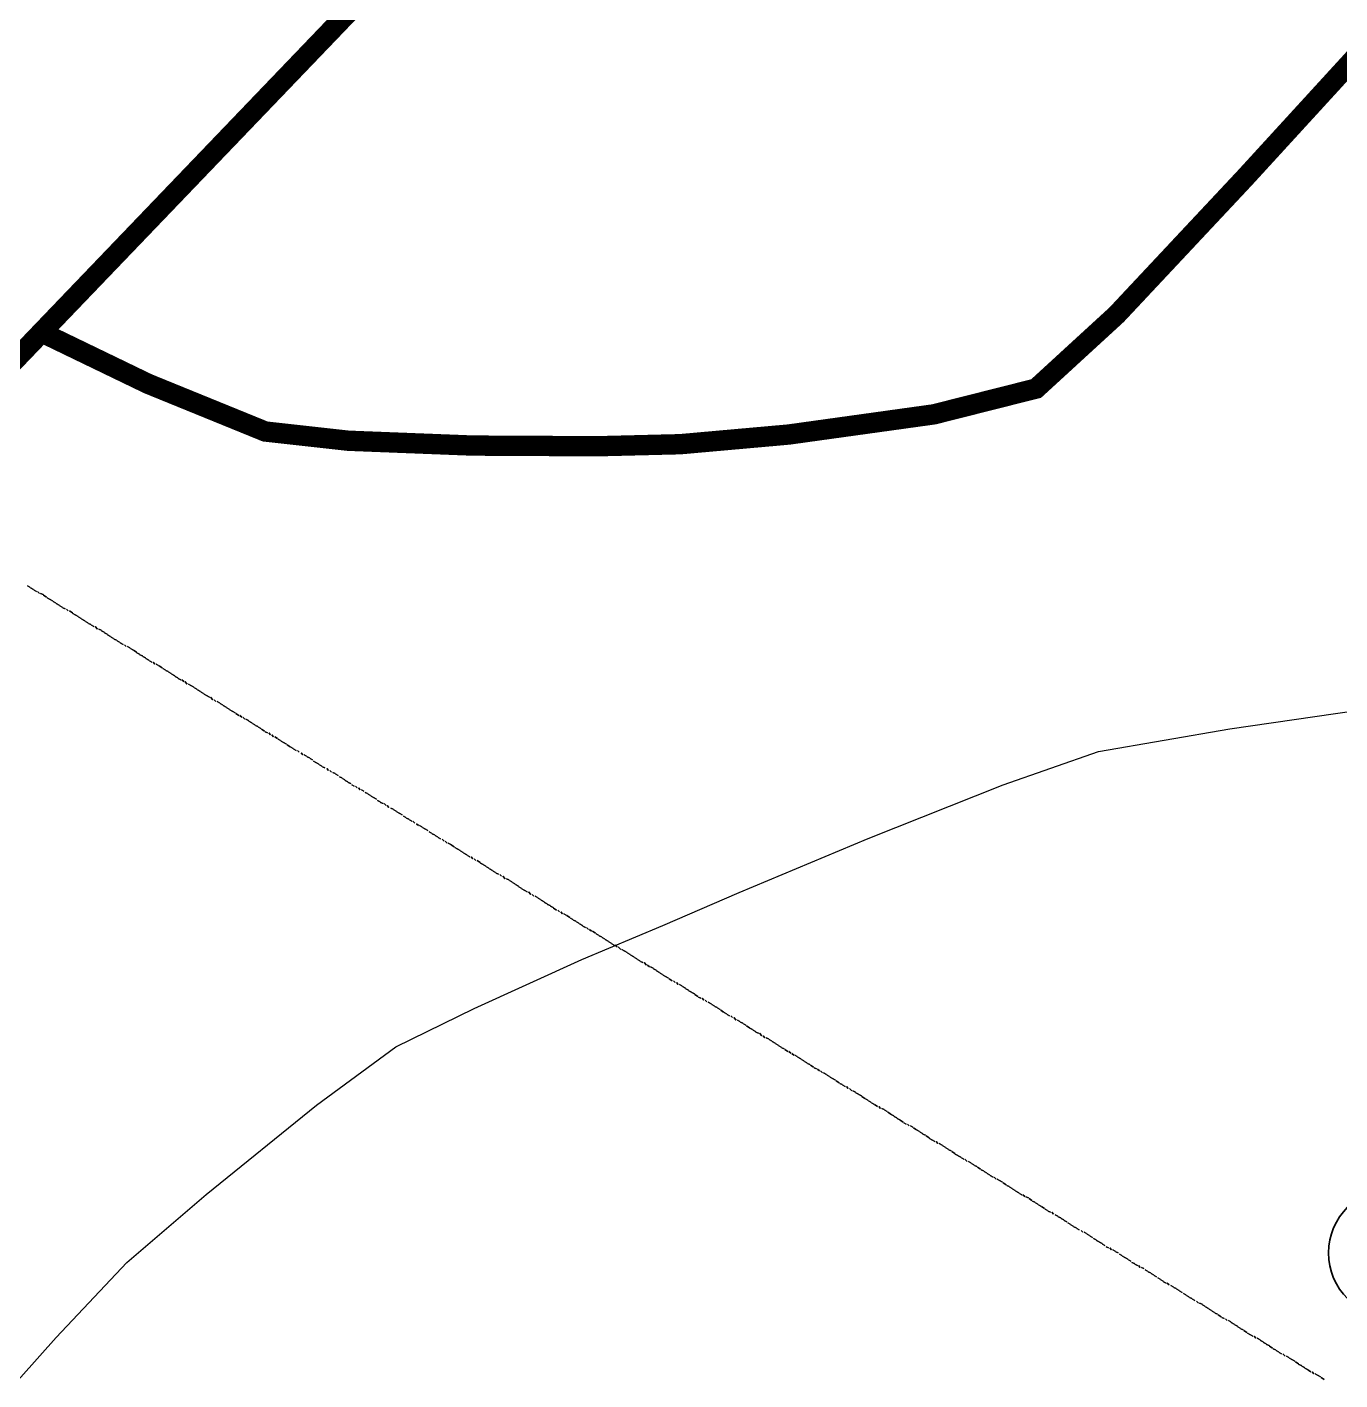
# Model space of a CAD drawing. Header units: metres. Extents: x 2687650.8 to 2687727.1, y 1234407.3 to 1234484.3.
# Drawn here: x 2687677.942 to 2687681.186, y 1234440.311 to 1234443.655 of the extents above; entities that cross this region are included whole.
import ezdxf

# ---------------------------------------------------------------- set-up
doc = ezdxf.new("R2010")
doc.units = ezdxf.units.M
for name, color, linetype, true_color in [('PDF_3D_Kurven', 7, 'Continuous', 0xdda500), ('PDF_3D_Kurven-Nebenhoehen', 7, 'Continuous', 0xdda500), ('PDF_AV_01225-Bobe-ueb-befestigte', 7, 'Continuous', 0xfdfdfd), ('PDF_AV_01234-Bobe-Gartenanlage', 7, 'Continuous', 0xfdfdfd)]:
    doc.layers.add(name, color=color, linetype=linetype, true_color=true_color)
doc.layers.add('PDF_AV_01211-Bobe-Gebaeude', color=7, linetype='Continuous')
doc.layers.add('PDF_E_Text', color=7, linetype='Continuous')

# ---------------------------------------------------------------- blocks, each defined once
blk = doc.blocks.new('A$C1c84ec86')
at = {"layer": 'PDF_3D_Kurven', "lineweight": 0, "const_width": 5.03}
blk.add_lwpolyline([(2641.22, 1235.31), (2668.63, 1245.47), (2697.21, 1258.17), (2713.09, 1271.4), (2735.31, 1292.78), (2756.8, 1314.9), (2770.55, 1329.93), (2787.38, 1350.88), (2808.65, 1380.2), (2821.57, 1402.85), (2822.2, 1429.83), (2819.77, 1476.3), (2816.8, 1522.65)], dxfattribs=at)
at = {"layer": 'PDF_3D_Kurven-Nebenhoehen', "lineweight": 25}
blk.add_lwpolyline([(2826.43, 1018.35), (2822.84, 1065.76), (2821.57, 1091.16), (2823.05, 1116.98), (2826.01, 1151.91), (2829.19, 1176.04), (2835.75, 1196.57), (2845.49, 1224.09), (2853.32, 1244.41), (2860.51, 1263.67), (2873, 1295.85), (2886.55, 1329.08), (2896.92, 1351.73), (2915.34, 1379.03), (2946.45, 1422.43)], dxfattribs=at)
at = {"layer": 'PDF_AV_01211-Bobe-Gebaeude', "lineweight": 0, "const_width": 5.09}
blk.add_lwpolyline([(2642.28, 1209.17), (2629.9, 1514.08), (2219.05, 1482.01), (2230.69, 1192.23), (1979.96, 1181.97), (1981.02, 1154.03), (1996.16, 1154.66), (2019.86, 526), (2669.48, 547.91), (2667.89, 588.13), (2643.66, 1178.9)], dxfattribs=at)
at = {"layer": 'PDF_AV_01225-Bobe-ueb-befestigte', "lineweight": 25}
for points in [[(3045.51, 1283.99), (3044.88, 1283.78)], [(3046.36, 1284.2), (3045.73, 1283.99)], [(3047.42, 1284.42), (3046.57, 1284.2)], [(3033.87, 1280.82), (3033.24, 1280.61)], [(3034.72, 1281.03), (3034.08, 1280.82)], [(3035.57, 1281.24), (3034.93, 1281.03)], [(3036.62, 1281.45), (3035.78, 1281.45)], [(3037.47, 1281.88), (3036.84, 1281.66)], [(3038.32, 1282.09), (3037.68, 1281.88)], [(3039.16, 1282.3), (3038.53, 1282.09)], [(3040.22, 1282.51), (3039.38, 1282.3)], [(3041.07, 1282.72), (3040.43, 1282.51)], [(3041.92, 1282.93), (3041.28, 1282.72)], [(3042.76, 1283.15), (3042.13, 1282.93)], [(3043.82, 1283.36), (3042.97, 1283.15)], [(3044.67, 1283.57), (3044.03, 1283.57)], [(3021.17, 1277.64), (3020.54, 1277.43)], [(3022.23, 1277.85), (3021.38, 1277.64)], [(3023.08, 1278.07), (3022.44, 1277.85)], [(3023.92, 1278.28), (3023.29, 1278.07)], [(3024.77, 1278.49), (3024.14, 1278.28)], [(3025.83, 1278.7), (3024.98, 1278.49)], [(3026.68, 1278.91), (3026.04, 1278.7)], [(3027.52, 1279.12), (3026.89, 1278.91)], [(3028.37, 1279.34), (3027.73, 1279.34)], [(3029.43, 1279.76), (3028.58, 1279.55)], [(3030.27, 1279.97), (3029.64, 1279.76)], [(3031.12, 1280.18), (3030.49, 1279.97)], [(3031.97, 1280.39), (3031.33, 1280.18)], [(3033.03, 1280.61), (3032.18, 1280.39)], [(3007.62, 1274.04), (3006.99, 1273.83)], [(3008.68, 1274.26), (3008.05, 1274.04)], [(3009.53, 1274.47), (3008.89, 1274.26)], [(3010.38, 1274.68), (3009.74, 1274.47)], [(3011.22, 1274.89), (3010.59, 1274.68)], [(3012.28, 1275.1), (3011.65, 1275.1)], [(3013.13, 1275.53), (3012.49, 1275.31)], [(3013.97, 1275.74), (3013.34, 1275.53)], [(3015.03, 1275.95), (3014.19, 1275.74)], [(3015.88, 1276.16), (3015.24, 1275.95)], [(3016.73, 1276.37), (3016.09, 1276.16)], [(3017.57, 1276.58), (3016.94, 1276.37)], [(3018.63, 1276.8), (3017.78, 1276.58)], [(3019.48, 1277.01), (3018.84, 1276.8)], [(3020.32, 1277.22), (3019.69, 1277.22)], [(2995.14, 1270.66), (2994.5, 1270.45)], [(2995.98, 1270.87), (2995.35, 1270.87)], [(2996.83, 1271.29), (2996.19, 1271.08)], [(2997.89, 1271.5), (2997.25, 1271.29)], [(2998.73, 1271.72), (2998.1, 1271.5)], [(2999.58, 1271.93), (2998.95, 1271.72)], [(3000.43, 1272.14), (2999.79, 1271.93)], [(3001.49, 1272.35), (3000.85, 1272.14)], [(3002.33, 1272.56), (3001.7, 1272.35)], [(3003.18, 1272.77), (3002.54, 1272.56)], [(3004.03, 1272.99), (3003.39, 1272.99)], [(3005.08, 1273.41), (3004.45, 1273.2)], [(3005.93, 1273.62), (3005.3, 1273.41)], [(3006.78, 1273.83), (3006.14, 1273.62)], [(2981.59, 1267.27), (2980.95, 1267.06)], [(2982.44, 1267.48), (2981.8, 1267.27)], [(2983.49, 1267.69), (2982.86, 1267.48)], [(2984.34, 1267.91), (2983.71, 1267.69)], [(2985.19, 1268.12), (2984.55, 1267.91)], [(2986.03, 1268.33), (2985.4, 1268.12)], [(2987.09, 1268.54), (2986.46, 1268.33)], [(2987.94, 1268.75), (2987.3, 1268.75)], [(2988.79, 1269.18), (2988.15, 1268.96)], [(2989.63, 1269.39), (2989, 1269.18)], [(2990.69, 1269.6), (2990.06, 1269.39)], [(2991.54, 1269.81), (2990.9, 1269.6)], [(2992.38, 1270.02), (2991.75, 1269.81)], [(2993.23, 1270.23), (2992.6, 1270.02)], [(2994.29, 1270.45), (2993.65, 1270.23)], [(2969.95, 1264.1), (2969.31, 1263.88)], [(2970.79, 1264.31), (2970.16, 1264.1)], [(2971.64, 1264.52), (2971.01, 1264.52)], [(2972.7, 1264.94), (2972.06, 1264.73)], [(2973.55, 1265.15), (2972.91, 1264.94)], [(2974.39, 1265.37), (2973.76, 1265.15)], [(2975.24, 1265.58), (2974.6, 1265.37)], [(2976.3, 1265.79), (2975.66, 1265.58)], [(2977.14, 1266), (2976.51, 1265.79)], [(2977.99, 1266.21), (2977.36, 1266)], [(2978.84, 1266.42), (2978.2, 1266.21)], [(2979.9, 1266.64), (2979.26, 1266.64)], [(2980.74, 1267.06), (2980.11, 1266.85)], [(2956.4, 1260.71), (2955.77, 1260.5)], [(2957.25, 1260.92), (2956.61, 1260.71)], [(2958.31, 1261.13), (2957.46, 1260.92)], [(2959.15, 1261.34), (2958.52, 1261.13)], [(2960, 1261.56), (2959.36, 1261.34)], [(2960.85, 1261.77), (2960.21, 1261.56)], [(2961.9, 1261.98), (2961.06, 1261.77)], [(2962.75, 1262.19), (2962.12, 1261.98)], [(2963.6, 1262.4), (2962.96, 1262.4)], [(2964.44, 1262.83), (2963.81, 1262.61)], [(2965.5, 1263.04), (2964.66, 1262.83)], [(2966.35, 1263.25), (2965.71, 1263.04)], [(2967.2, 1263.46), (2966.56, 1263.25)], [(2968.04, 1263.67), (2967.41, 1263.46)], [(2969.1, 1263.88), (2968.25, 1263.67)], [(2943.91, 1257.32), (2943.07, 1257.11)], [(2944.76, 1257.53), (2944.12, 1257.32)], [(2945.61, 1257.75), (2944.97, 1257.53)], [(2946.45, 1257.96), (2945.82, 1257.75)], [(2947.51, 1258.17), (2946.66, 1258.17)], [(2948.36, 1258.59), (2947.72, 1258.38)], [(2949.2, 1258.8), (2948.57, 1258.59)], [(2950.05, 1259.02), (2949.42, 1258.8)], [(2951.11, 1259.23), (2950.26, 1259.02)], [(2951.96, 1259.44), (2951.32, 1259.23)], [(2952.8, 1259.65), (2952.17, 1259.44)], [(2953.65, 1259.86), (2953.01, 1259.65)], [(2954.71, 1260.07), (2953.86, 1259.86)], [(2955.55, 1260.29), (2954.92, 1260.29)], [(2931.21, 1253.94), (2930.58, 1253.94)], [(2932.06, 1254.36), (2931.42, 1254.15)], [(2933.12, 1254.57), (2932.27, 1254.36)], [(2933.96, 1254.78), (2933.33, 1254.57)], [(2934.81, 1254.99), (2934.18, 1254.78)], [(2935.66, 1255.21), (2935.02, 1254.99)], [(2936.72, 1255.42), (2935.87, 1255.21)], [(2937.56, 1255.63), (2936.93, 1255.42)], [(2938.41, 1255.84), (2937.77, 1255.63)], [(2939.26, 1256.05), (2938.62, 1256.05)], [(2940.31, 1256.48), (2939.47, 1256.26)], [(2941.16, 1256.69), (2940.53, 1256.48)], [(2942.01, 1256.9), (2941.37, 1256.69)], [(2942.85, 1257.11), (2942.22, 1256.9)], [(2917.66, 1250.55), (2917.03, 1250.34)], [(2918.72, 1250.76), (2917.88, 1250.55)], [(2919.57, 1250.97), (2918.93, 1250.76)], [(2920.42, 1251.18), (2919.78, 1250.97)], [(2921.26, 1251.4), (2920.63, 1251.18)], [(2922.32, 1251.61), (2921.47, 1251.4)], [(2923.17, 1251.82), (2922.53, 1251.82)], [(2924.01, 1252.24), (2923.38, 1252.03)], [(2924.86, 1252.45), (2924.23, 1252.24)], [(2925.92, 1252.67), (2925.07, 1252.45)], [(2926.77, 1252.88), (2926.13, 1252.67)], [(2927.61, 1253.09), (2926.98, 1252.88)], [(2928.46, 1253.3), (2927.82, 1253.09)], [(2929.52, 1253.51), (2928.67, 1253.3)], [(2930.37, 1253.72), (2929.73, 1253.51)], [(2906.02, 1247.37), (2905.39, 1247.37)], [(2906.87, 1247.59), (2906.23, 1247.59)], [(2907.93, 1248.01), (2907.08, 1247.8)], [(2908.77, 1248.22), (2908.14, 1248.01)], [(2909.62, 1248.43), (2908.99, 1248.22)], [(2910.47, 1248.64), (2909.83, 1248.43)], [(2911.53, 1248.86), (2910.68, 1248.64)], [(2912.37, 1249.07), (2911.74, 1248.86)], [(2913.22, 1249.28), (2912.58, 1249.07)], [(2914.07, 1249.49), (2913.43, 1249.49)], [(2915.12, 1249.7), (2914.28, 1249.7)], [(2915.97, 1250.13), (2915.34, 1249.91)], [(2916.82, 1250.34), (2916.18, 1250.13)], [(2892.48, 1243.99), (2891.84, 1243.78)], [(2893.53, 1244.2), (2892.69, 1243.99)], [(2894.38, 1244.41), (2893.75, 1244.2)], [(2895.23, 1244.62), (2894.59, 1244.41)], [(2896.07, 1244.83), (2895.44, 1244.62)], [(2897.13, 1245.05), (2896.29, 1244.83)], [(2897.98, 1245.26), (2897.34, 1245.26)], [(2898.83, 1245.47), (2898.19, 1245.47)], [(2899.67, 1245.89), (2899.04, 1245.68)], [(2900.73, 1246.1), (2899.88, 1245.89)], [(2901.58, 1246.32), (2900.94, 1246.1)], [(2902.42, 1246.53), (2901.79, 1246.32)], [(2903.27, 1246.74), (2902.64, 1246.53)], [(2904.33, 1246.95), (2903.48, 1246.74)], [(2905.18, 1247.16), (2904.54, 1246.95)], [(2879.99, 1240.6), (2879.35, 1240.39)], [(2880.83, 1240.81), (2880.2, 1240.6)], [(2881.68, 1241.02), (2881.05, 1241.02)], [(2882.74, 1241.24), (2881.89, 1241.24)], [(2883.59, 1241.66), (2882.95, 1241.45)], [(2884.43, 1241.87), (2883.8, 1241.66)], [(2885.28, 1242.08), (2884.64, 1241.87)], [(2886.34, 1242.29), (2885.49, 1242.08)], [(2887.18, 1242.51), (2886.55, 1242.29)], [(2888.03, 1242.72), (2887.4, 1242.51)], [(2888.88, 1242.93), (2888.24, 1242.72)], [(2889.94, 1243.14), (2889.09, 1243.14)], [(2890.78, 1243.35), (2890.15, 1243.35)], [(2891.63, 1243.78), (2890.99, 1243.56)], [(2867.29, 1237.43), (2866.65, 1237.21)], [(2868.35, 1237.64), (2867.5, 1237.43)], [(2869.19, 1237.85), (2868.56, 1237.64)], [(2870.04, 1238.06), (2869.4, 1237.85)], [(2870.89, 1238.27), (2870.25, 1238.06)], [(2871.94, 1238.48), (2871.1, 1238.27)], [(2872.79, 1238.7), (2872.16, 1238.48)], [(2873.64, 1238.91), (2873, 1238.91)], [(2874.48, 1239.12), (2873.85, 1239.12)], [(2875.54, 1239.54), (2874.7, 1239.33)], [(2876.39, 1239.75), (2875.75, 1239.54)], [(2877.24, 1239.97), (2876.6, 1239.75)], [(2878.08, 1240.18), (2877.45, 1239.97)], [(2879.14, 1240.39), (2878.29, 1240.18)], [(2853.95, 1233.83), (2853.11, 1233.62)], [(2854.8, 1234.04), (2854.16, 1233.83)], [(2855.65, 1234.25), (2855.01, 1234.04)], [(2856.49, 1234.46), (2855.86, 1234.25)], [(2857.55, 1234.67), (2856.7, 1234.67)], [(2858.4, 1234.89), (2857.76, 1234.89)], [(2859.24, 1235.31), (2858.61, 1235.1)], [(2860.09, 1235.52), (2859.46, 1235.31)], [(2861.15, 1235.73), (2860.3, 1235.52)], [(2862, 1235.94), (2861.36, 1235.73)], [(2862.84, 1236.16), (2862.21, 1235.94)], [(2863.69, 1236.37), (2863.05, 1236.16)], [(2864.75, 1236.58), (2863.9, 1236.37)], [(2865.59, 1236.79), (2864.96, 1236.79)], [(2866.44, 1237), (2865.81, 1237)], [(2842.1, 1230.65), (2841.46, 1230.65)], [(2843.16, 1231.08), (2842.31, 1230.86)], [(2844, 1231.29), (2843.37, 1231.08)], [(2844.85, 1231.5), (2844.22, 1231.29)], [(2845.7, 1231.71), (2845.06, 1231.5)], [(2846.76, 1231.92), (2845.91, 1231.71)], [(2847.6, 1232.13), (2846.97, 1231.92)], [(2848.45, 1232.35), (2847.81, 1232.13)], [(2849.3, 1232.56), (2848.66, 1232.56)], [(2850.35, 1232.77), (2849.51, 1232.77)], [(2851.2, 1233.19), (2850.57, 1232.98)], [(2852.05, 1233.4), (2851.41, 1233.19)], [(2852.89, 1233.62), (2852.26, 1233.4)], [(2828.76, 1227.26), (2827.92, 1227.05)], [(2829.61, 1227.48), (2828.97, 1227.26)], [(2830.46, 1227.69), (2829.82, 1227.48)], [(2831.3, 1227.9), (2830.67, 1227.69)], [(2832.36, 1228.11), (2831.51, 1227.9)], [(2833.21, 1228.32), (2832.57, 1228.32)], [(2834.05, 1228.54), (2833.42, 1228.54)], [(2834.9, 1228.96), (2834.27, 1228.75)], [(2835.96, 1229.17), (2835.11, 1228.96)], [(2836.81, 1229.38), (2836.17, 1229.17)], [(2837.65, 1229.59), (2837.02, 1229.38)], [(2838.5, 1229.81), (2837.87, 1229.59)], [(2839.56, 1230.02), (2838.71, 1229.81)], [(2840.41, 1230.23), (2839.77, 1230.02)], [(2841.25, 1230.44), (2840.62, 1230.44)], [(2816.06, 1223.88), (2815.43, 1223.67)], [(2816.91, 1224.09), (2816.27, 1224.09)], [(2817.97, 1224.3), (2817.12, 1224.3)], [(2818.81, 1224.72), (2818.18, 1224.51)], [(2819.66, 1224.94), (2819.03, 1224.72)], [(2820.51, 1225.15), (2819.87, 1224.94)], [(2821.57, 1225.36), (2820.72, 1225.15)], [(2822.41, 1225.57), (2821.78, 1225.36)], [(2823.26, 1225.78), (2822.62, 1225.57)], [(2824.11, 1225.99), (2823.47, 1225.78)], [(2825.16, 1226.21), (2824.32, 1226.21)], [(2826.01, 1226.42), (2825.38, 1226.42)], [(2826.86, 1226.84), (2826.22, 1226.63)], [(2827.7, 1227.05), (2827.07, 1226.84)], [(2802.52, 1220.49), (2801.88, 1220.28)], [(2803.57, 1220.7), (2802.73, 1220.49)], [(2804.42, 1220.91), (2803.79, 1220.7)], [(2805.27, 1221.13), (2804.63, 1220.91)], [(2806.11, 1221.34), (2805.48, 1221.13)], [(2807.17, 1221.55), (2806.33, 1221.34)], [(2808.02, 1221.76), (2807.38, 1221.55)], [(2808.87, 1221.97), (2808.23, 1221.97)], [(2809.71, 1222.18), (2809.08, 1222.18)], [(2810.77, 1222.61), (2809.92, 1222.4)], [(2811.62, 1222.82), (2810.98, 1222.61)], [(2812.46, 1223.03), (2811.83, 1222.82)], [(2813.31, 1223.24), (2812.68, 1223.03)], [(2814.37, 1223.45), (2813.52, 1223.24)], [(2815.22, 1223.67), (2814.58, 1223.45)], [(2790.03, 1217.1), (2789.39, 1216.89)], [(2790.87, 1217.32), (2790.24, 1217.1)], [(2791.72, 1217.53), (2791.09, 1217.32)], [(2792.57, 1217.74), (2791.93, 1217.74)], [(2793.63, 1217.95), (2792.99, 1217.95)], [(2794.47, 1218.37), (2793.84, 1218.16)], [(2795.32, 1218.59), (2794.68, 1218.37)], [(2796.17, 1218.8), (2795.53, 1218.59)], [(2797.22, 1219.01), (2796.59, 1218.8)], [(2798.07, 1219.22), (2797.44, 1219.01)], [(2798.92, 1219.43), (2798.28, 1219.22)], [(2799.76, 1219.64), (2799.13, 1219.43)], [(2800.82, 1219.86), (2800.19, 1219.86)], [(2801.67, 1220.07), (2801.03, 1220.07)], [(2778.17, 1214.14), (2777.54, 1213.93)], [(2779.23, 1214.35), (2778.6, 1214.14)], [(2780.08, 1214.56), (2779.44, 1214.35)], [(2780.93, 1214.78), (2780.29, 1214.56)], [(2781.77, 1214.99), (2781.14, 1214.78)], [(2782.83, 1215.2), (2782.2, 1214.99)], [(2783.68, 1215.41), (2783.04, 1215.2)], [(2784.52, 1215.62), (2783.89, 1215.62)], [(2785.37, 1215.83), (2784.74, 1215.83)], [(2786.43, 1216.26), (2785.79, 1216.05)], [(2787.28, 1216.47), (2786.64, 1216.26)], [(2788.12, 1216.68), (2787.49, 1216.47)], [(2788.97, 1216.89), (2788.33, 1216.68)], [(2764.84, 1210.54), (2764.2, 1210.33)], [(2765.69, 1210.75), (2765.05, 1210.54)], [(2766.53, 1210.97), (2765.9, 1210.75)], [(2767.38, 1211.18), (2766.74, 1210.97)], [(2768.44, 1211.39), (2767.8, 1211.39)], [(2769.28, 1211.6), (2768.65, 1211.6)], [(2770.13, 1212.02), (2769.5, 1211.81)], [(2770.98, 1212.24), (2770.34, 1212.02)], [(2772.04, 1212.45), (2771.4, 1212.24)], [(2772.88, 1212.66), (2772.25, 1212.45)], [(2773.73, 1212.87), (2773.09, 1212.66)], [(2774.58, 1213.08), (2773.94, 1212.87)], [(2775.63, 1213.29), (2775, 1213.08)], [(2776.48, 1213.51), (2775.85, 1213.51)], [(2777.33, 1213.72), (2776.69, 1213.72)], [(2752.14, 1207.16), (2751.5, 1207.16)], [(2752.99, 1207.37), (2752.35, 1207.37)], [(2754.04, 1207.79), (2753.2, 1207.58)], [(2754.89, 1208), (2754.26, 1207.79)], [(2755.74, 1208.21), (2755.1, 1208)], [(2756.58, 1208.43), (2755.95, 1208.21)], [(2757.64, 1208.64), (2756.8, 1208.43)], [(2758.49, 1208.85), (2757.85, 1208.64)], [(2759.34, 1209.06), (2758.7, 1208.85)], [(2760.18, 1209.27), (2759.55, 1209.27)], [(2761.24, 1209.48), (2760.61, 1209.48)], [(2762.09, 1209.91), (2761.45, 1209.7)], [(2762.93, 1210.12), (2762.3, 1209.91)], [(2763.78, 1210.33), (2763.15, 1210.12)], [(2738.59, 1203.77), (2737.96, 1203.56)], [(2739.65, 1203.98), (2738.8, 1203.77)], [(2740.5, 1204.19), (2739.86, 1203.98)], [(2741.34, 1204.4), (2740.71, 1204.19)], [(2742.19, 1204.62), (2741.56, 1204.4)], [(2743.25, 1204.83), (2742.4, 1204.62)], [(2744.1, 1205.04), (2743.46, 1205.04)], [(2744.94, 1205.25), (2744.31, 1205.25)], [(2745.79, 1205.67), (2745.15, 1205.46)], [(2746.85, 1205.89), (2746, 1205.67)], [(2747.69, 1206.1), (2747.06, 1205.89)], [(2748.54, 1206.31), (2747.91, 1206.1)], [(2749.39, 1206.52), (2748.75, 1206.31)], [(2750.45, 1206.73), (2749.6, 1206.52)], [(2751.29, 1206.94), (2750.66, 1206.73)], [(2726.1, 1200.38), (2725.47, 1200.17)], [(2726.95, 1200.59), (2726.31, 1200.38)], [(2727.8, 1200.81), (2727.16, 1200.81)], [(2728.85, 1201.02), (2728.01, 1201.02)], [(2729.7, 1201.44), (2729.07, 1201.23)], [(2730.55, 1201.65), (2729.91, 1201.44)], [(2731.39, 1201.86), (2730.76, 1201.65)], [(2732.45, 1202.08), (2731.61, 1201.86)], [(2733.3, 1202.29), (2732.66, 1202.08)], [(2734.15, 1202.5), (2733.51, 1202.29)], [(2734.99, 1202.71), (2734.36, 1202.5)], [(2736.05, 1202.92), (2735.2, 1202.92)], [(2736.9, 1203.13), (2736.26, 1203.13)], [(2737.74, 1203.56), (2737.11, 1203.35)], [(2713.4, 1197.21), (2712.77, 1197)], [(2714.46, 1197.42), (2713.61, 1197.21)], [(2715.31, 1197.63), (2714.67, 1197.42)], [(2716.15, 1197.84), (2715.52, 1197.63)], [(2717, 1198.05), (2716.37, 1197.84)], [(2718.06, 1198.27), (2717.21, 1198.05)], [(2718.91, 1198.48), (2718.27, 1198.27)], [(2719.75, 1198.69), (2719.12, 1198.69)], [(2720.6, 1199.11), (2719.96, 1198.9)], [(2721.66, 1199.32), (2720.81, 1199.11)], [(2722.5, 1199.54), (2721.87, 1199.32)], [(2723.35, 1199.75), (2722.72, 1199.54)], [(2724.2, 1199.96), (2723.56, 1199.75)], [(2725.26, 1200.17), (2724.41, 1199.96)], [(2700.91, 1193.82), (2700.28, 1193.61)], [(2701.76, 1194.03), (2701.13, 1193.82)], [(2702.61, 1194.24), (2701.97, 1194.03)], [(2703.67, 1194.46), (2702.82, 1194.46)], [(2704.51, 1194.88), (2703.88, 1194.67)], [(2705.36, 1195.09), (2704.72, 1194.88)], [(2706.21, 1195.3), (2705.57, 1195.09)], [(2707.26, 1195.51), (2706.42, 1195.3)], [(2708.11, 1195.73), (2707.48, 1195.51)], [(2708.96, 1195.94), (2708.32, 1195.73)], [(2709.8, 1196.15), (2709.17, 1195.94)], [(2710.86, 1196.36), (2710.02, 1196.15)], [(2711.71, 1196.57), (2711.07, 1196.57)], [(2712.56, 1197), (2711.92, 1196.78)], [(2688.21, 1190.65), (2687.58, 1190.43)], [(2689.27, 1190.86), (2688.43, 1190.65)], [(2690.12, 1191.07), (2689.48, 1190.86)], [(2690.97, 1191.28), (2690.33, 1191.07)], [(2691.81, 1191.49), (2691.18, 1191.28)], [(2692.87, 1191.7), (2692.02, 1191.49)], [(2693.72, 1191.92), (2693.08, 1191.7)], [(2694.56, 1192.13), (2693.93, 1191.92)], [(2695.41, 1192.34), (2694.78, 1192.34)], [(2696.47, 1192.76), (2695.62, 1192.55)], [(2697.32, 1192.97), (2696.68, 1192.76)], [(2698.16, 1193.19), (2697.53, 1192.97)], [(2699.01, 1193.4), (2698.37, 1193.19)], [(2700.07, 1193.61), (2699.22, 1193.4)], [(2684.62, 1189.59), (2683.98, 1189.38)], [(2685.67, 1189.8), (2684.83, 1189.59)], [(2686.52, 1190.01), (2685.89, 1189.8)], [(2687.37, 1190.22), (2686.73, 1190.22)]]:
    blk.add_lwpolyline(points, dxfattribs=at)
at = {"layer": 'PDF_AV_01234-Bobe-Gartenanlage', "lineweight": 25}
for points in [[(2636.99, 1339.66), (2636.99, 1339.03)], [(2636.99, 1338.6), (2636.99, 1337.97)], [(2636.99, 1337.76), (2637.2, 1337.12)], [(2637.2, 1336.91), (2637.2, 1336.06)], [(2637.2, 1335.85), (2637.2, 1335.22)], [(2637.2, 1335.01), (2637.2, 1334.37)], [(2637.2, 1334.16), (2637.2, 1333.31)], [(2637.2, 1333.1), (2637.2, 1332.47)], [(2637.2, 1332.25), (2637.41, 1331.41)], [(2637.41, 1331.2), (2637.41, 1330.56)], [(2637.41, 1330.35), (2637.41, 1329.71)], [(2637.41, 1329.5), (2637.41, 1328.66)], [(2637.41, 1328.44), (2637.41, 1327.81)], [(2637.41, 1327.6), (2637.62, 1326.96)], [(2637.62, 1326.54), (2637.62, 1325.9)], [(2637.62, 1325.69), (2637.62, 1325.06)], [(2637.62, 1324.85), (2637.62, 1324)], [(2637.62, 1323.79), (2637.62, 1323.15)], [(2637.62, 1322.94), (2637.62, 1322.3)], [(2637.62, 1321.88), (2637.84, 1321.25)], [(2637.84, 1321.03), (2637.84, 1320.4)], [(2637.84, 1320.19), (2637.84, 1319.34)], [(2637.84, 1319.13), (2637.84, 1318.49)], [(2637.84, 1318.28), (2637.84, 1317.65)], [(2637.84, 1317.44), (2637.84, 1316.59)], [(2638.05, 1316.38), (2638.05, 1315.74)], [(2638.05, 1315.53), (2638.05, 1314.68)], [(2638.05, 1314.47), (2638.05, 1313.84)], [(2638.05, 1313.63), (2638.05, 1312.99)], [(2638.05, 1312.78), (2638.05, 1311.93)], [(2638.05, 1311.72), (2638.26, 1311.09)], [(2638.26, 1310.87), (2638.26, 1310.03)], [(2638.26, 1309.82), (2638.26, 1309.18)], [(2638.26, 1308.97), (2638.26, 1308.33)], [(2638.26, 1308.12), (2638.26, 1307.28)], [(2638.26, 1307.06), (2638.26, 1306.43)], [(2638.47, 1306.22), (2638.47, 1305.58)], [(2638.47, 1305.16), (2638.47, 1304.52)], [(2638.47, 1304.31), (2638.47, 1303.68)], [(2638.47, 1303.47), (2638.47, 1302.62)], [(2638.47, 1302.41), (2638.47, 1301.77)], [(2638.47, 1301.56), (2638.68, 1300.93)], [(2638.68, 1300.5), (2638.68, 1299.87)], [(2638.68, 1299.66), (2638.68, 1299.02)], [(2638.68, 1298.81), (2638.68, 1297.96)], [(2638.68, 1297.75), (2638.68, 1297.12)], [(2638.68, 1296.9), (2638.68, 1296.27)], [(2638.68, 1296.06), (2638.89, 1295.21)], [(2638.89, 1295), (2638.89, 1294.36)], [(2638.89, 1294.15), (2638.89, 1293.31)], [(2638.89, 1293.09), (2638.89, 1292.46)], [(2638.89, 1292.25), (2638.89, 1291.61)], [(2638.89, 1291.4), (2639.11, 1290.55)], [(2639.11, 1290.34), (2639.11, 1289.71)], [(2639.11, 1289.5), (2639.11, 1288.86)], [(2639.11, 1288.44), (2639.11, 1287.8)], [(2639.11, 1287.59), (2639.11, 1286.96)], [(2639.11, 1286.74), (2639.11, 1285.9)], [(2639.11, 1285.69), (2639.32, 1285.05)], [(2639.32, 1284.84), (2639.32, 1284.2)], [(3044.88, 1283.78), (3045.51, 1283.99)], [(3045.73, 1283.99), (3046.36, 1284.2)], [(3046.57, 1284.2), (3047.42, 1284.42)], [(2639.32, 1283.78), (2639.32, 1283.15)], [(2639.32, 1282.93), (2639.32, 1282.3)], [(2639.32, 1282.09), (2639.32, 1281.24)], [(2639.32, 1281.03), (2639.32, 1280.39)], [(3033.24, 1280.61), (3033.87, 1280.82)], [(3034.08, 1280.82), (3034.72, 1281.03)], [(3034.93, 1281.03), (3035.57, 1281.24)], [(3035.78, 1281.45), (3036.62, 1281.45)], [(3036.84, 1281.66), (3037.47, 1281.88)], [(3037.68, 1281.88), (3038.32, 1282.09)], [(3038.53, 1282.09), (3039.16, 1282.3)], [(3039.38, 1282.3), (3040.22, 1282.51)], [(3040.43, 1282.51), (3041.07, 1282.72)], [(3041.28, 1282.72), (3041.92, 1282.93)], [(3042.13, 1282.93), (3042.76, 1283.15)], [(3042.97, 1283.15), (3043.82, 1283.36)], [(3044.03, 1283.57), (3044.67, 1283.57)], [(2639.53, 1280.18), (2639.53, 1279.55)], [(2639.53, 1279.34), (2639.53, 1278.49)], [(2639.53, 1278.28), (2639.53, 1277.64)], [(2639.53, 1277.43), (2639.53, 1276.58)], [(3020.54, 1277.43), (3021.17, 1277.64)], [(3021.38, 1277.64), (3022.23, 1277.85)], [(3022.44, 1277.85), (3023.08, 1278.07)], [(3023.29, 1278.07), (3023.92, 1278.28)], [(3024.14, 1278.28), (3024.77, 1278.49)], [(3024.98, 1278.49), (3025.83, 1278.7)], [(3026.04, 1278.7), (3026.68, 1278.91)], [(3026.89, 1278.91), (3027.52, 1279.12)], [(3027.73, 1279.34), (3028.37, 1279.34)], [(3028.58, 1279.55), (3029.43, 1279.76)], [(3029.64, 1279.76), (3030.27, 1279.97)], [(3030.49, 1279.97), (3031.12, 1280.18)], [(3031.33, 1280.18), (3031.97, 1280.39)], [(3032.18, 1280.39), (3033.03, 1280.61)], [(2639.53, 1276.37), (2639.53, 1275.74)], [(2639.53, 1275.53), (2639.74, 1274.89)], [(2639.74, 1274.68), (2639.74, 1273.83)], [(3006.99, 1273.83), (3007.62, 1274.04)], [(3008.05, 1274.04), (3008.68, 1274.26)], [(3008.89, 1274.26), (3009.53, 1274.47)], [(3009.74, 1274.47), (3010.38, 1274.68)], [(3010.59, 1274.68), (3011.22, 1274.89)], [(3011.65, 1275.1), (3012.28, 1275.1)], [(3012.49, 1275.31), (3013.13, 1275.53)], [(3013.34, 1275.53), (3013.97, 1275.74)], [(3014.19, 1275.74), (3015.03, 1275.95)], [(3015.24, 1275.95), (3015.88, 1276.16)], [(3016.09, 1276.16), (3016.73, 1276.37)], [(3016.94, 1276.37), (3017.57, 1276.58)], [(3017.78, 1276.58), (3018.63, 1276.8)], [(3018.84, 1276.8), (3019.48, 1277.01)], [(3019.69, 1277.22), (3020.32, 1277.22)], [(2639.74, 1273.62), (2639.74, 1272.99)], [(2639.74, 1272.77), (2639.74, 1271.93)], [(2639.74, 1271.72), (2639.74, 1271.08)], [(2639.74, 1270.87), (2639.74, 1270.23)], [(2994.5, 1270.45), (2995.14, 1270.66)], [(2995.35, 1270.87), (2995.98, 1270.87)], [(2996.19, 1271.08), (2996.83, 1271.29)], [(2997.25, 1271.29), (2997.89, 1271.5)], [(2998.1, 1271.5), (2998.73, 1271.72)], [(2998.95, 1271.72), (2999.58, 1271.93)], [(2999.79, 1271.93), (3000.43, 1272.14)], [(3000.85, 1272.14), (3001.49, 1272.35)], [(3001.7, 1272.35), (3002.33, 1272.56)], [(3002.54, 1272.56), (3003.18, 1272.77)], [(3003.39, 1272.99), (3004.03, 1272.99)], [(3004.45, 1273.2), (3005.08, 1273.41)], [(3005.3, 1273.41), (3005.93, 1273.62)], [(3006.14, 1273.62), (3006.78, 1273.83)], [(2639.74, 1270.02), (2639.95, 1269.18)], [(2639.95, 1268.96), (2639.95, 1268.33)], [(2639.95, 1268.12), (2639.95, 1267.48)], [(2980.95, 1267.06), (2981.59, 1267.27)], [(2981.8, 1267.27), (2982.44, 1267.48)], [(2982.86, 1267.48), (2983.49, 1267.69)], [(2983.71, 1267.69), (2984.34, 1267.91)], [(2984.55, 1267.91), (2985.19, 1268.12)], [(2985.4, 1268.12), (2986.03, 1268.33)], [(2986.46, 1268.33), (2987.09, 1268.54)], [(2987.3, 1268.75), (2987.94, 1268.75)], [(2988.15, 1268.96), (2988.79, 1269.18)], [(2989, 1269.18), (2989.63, 1269.39)], [(2990.06, 1269.39), (2990.69, 1269.6)], [(2990.9, 1269.6), (2991.54, 1269.81)], [(2991.75, 1269.81), (2992.38, 1270.02)], [(2992.6, 1270.02), (2993.23, 1270.23)], [(2993.65, 1270.23), (2994.29, 1270.45)], [(2639.95, 1267.06), (2639.95, 1266.42)], [(2639.95, 1266.21), (2639.95, 1265.58)], [(2639.95, 1265.37), (2640.16, 1264.52)], [(2640.16, 1264.31), (2640.16, 1263.67)], [(2969.31, 1263.88), (2969.95, 1264.1)], [(2970.16, 1264.1), (2970.79, 1264.31)], [(2971.01, 1264.52), (2971.64, 1264.52)], [(2972.06, 1264.73), (2972.7, 1264.94)], [(2972.91, 1264.94), (2973.55, 1265.15)], [(2973.76, 1265.15), (2974.39, 1265.37)], [(2974.6, 1265.37), (2975.24, 1265.58)], [(2975.66, 1265.58), (2976.3, 1265.79)], [(2976.51, 1265.79), (2977.14, 1266)], [(2977.36, 1266), (2977.99, 1266.21)], [(2978.2, 1266.21), (2978.84, 1266.42)], [(2979.26, 1266.64), (2979.9, 1266.64)], [(2980.11, 1266.85), (2980.74, 1267.06)], [(2640.16, 1263.46), (2640.16, 1262.83)], [(2640.16, 1262.61), (2640.16, 1261.77)], [(2640.16, 1261.56), (2640.16, 1260.92)], [(2640.16, 1260.71), (2640.16, 1259.86)], [(2955.77, 1260.5), (2956.4, 1260.71)], [(2956.61, 1260.71), (2957.25, 1260.92)], [(2957.46, 1260.92), (2958.31, 1261.13)], [(2958.52, 1261.13), (2959.15, 1261.34)], [(2959.36, 1261.34), (2960, 1261.56)], [(2960.21, 1261.56), (2960.85, 1261.77)], [(2961.06, 1261.77), (2961.9, 1261.98)], [(2962.12, 1261.98), (2962.75, 1262.19)], [(2962.96, 1262.4), (2963.6, 1262.4)], [(2963.81, 1262.61), (2964.44, 1262.83)], [(2964.66, 1262.83), (2965.5, 1263.04)], [(2965.71, 1263.04), (2966.35, 1263.25)], [(2966.56, 1263.25), (2967.2, 1263.46)], [(2967.41, 1263.46), (2968.04, 1263.67)], [(2968.25, 1263.67), (2969.1, 1263.88)], [(2640.16, 1259.65), (2640.38, 1259.02)], [(2640.38, 1258.8), (2640.38, 1258.17)], [(2640.38, 1257.96), (2640.38, 1257.11)], [(2943.07, 1257.11), (2943.91, 1257.32)], [(2944.12, 1257.32), (2944.76, 1257.53)], [(2944.97, 1257.53), (2945.61, 1257.75)], [(2945.82, 1257.75), (2946.45, 1257.96)], [(2946.66, 1258.17), (2947.51, 1258.17)], [(2947.72, 1258.38), (2948.36, 1258.59)], [(2948.57, 1258.59), (2949.2, 1258.8)], [(2949.42, 1258.8), (2950.05, 1259.02)], [(2950.26, 1259.02), (2951.11, 1259.23)], [(2951.32, 1259.23), (2951.96, 1259.44)], [(2952.17, 1259.44), (2952.8, 1259.65)], [(2953.01, 1259.65), (2953.65, 1259.86)], [(2953.86, 1259.86), (2954.71, 1260.07)], [(2954.92, 1260.29), (2955.55, 1260.29)], [(2640.38, 1256.9), (2640.38, 1256.26)], [(2640.38, 1256.05), (2640.38, 1255.21)], [(2640.38, 1254.99), (2640.38, 1254.36)], [(2640.59, 1254.15), (2640.59, 1253.51)], [(2930.58, 1253.94), (2931.21, 1253.94)], [(2931.42, 1254.15), (2932.06, 1254.36)], [(2932.27, 1254.36), (2933.12, 1254.57)], [(2933.33, 1254.57), (2933.96, 1254.78)], [(2934.18, 1254.78), (2934.81, 1254.99)], [(2935.02, 1254.99), (2935.66, 1255.21)], [(2935.87, 1255.21), (2936.72, 1255.42)], [(2936.93, 1255.42), (2937.56, 1255.63)], [(2937.77, 1255.63), (2938.41, 1255.84)], [(2938.62, 1256.05), (2939.26, 1256.05)], [(2939.47, 1256.26), (2940.31, 1256.48)], [(2940.53, 1256.48), (2941.16, 1256.69)], [(2941.37, 1256.69), (2942.01, 1256.9)], [(2942.22, 1256.9), (2942.85, 1257.11)], [(2640.59, 1253.3), (2640.59, 1252.45)], [(2640.59, 1252.24), (2640.59, 1251.61)], [(2640.59, 1251.4), (2640.59, 1250.76)], [(2917.03, 1250.34), (2917.66, 1250.55)], [(2917.88, 1250.55), (2918.72, 1250.76)], [(2918.93, 1250.76), (2919.57, 1250.97)], [(2919.78, 1250.97), (2920.42, 1251.18)], [(2920.63, 1251.18), (2921.26, 1251.4)], [(2921.47, 1251.4), (2922.32, 1251.61)], [(2922.53, 1251.82), (2923.17, 1251.82)], [(2923.38, 1252.03), (2924.01, 1252.24)], [(2924.23, 1252.24), (2924.86, 1252.45)], [(2925.07, 1252.45), (2925.92, 1252.67)], [(2926.13, 1252.67), (2926.77, 1252.88)], [(2926.98, 1252.88), (2927.61, 1253.09)], [(2927.82, 1253.09), (2928.46, 1253.3)], [(2928.67, 1253.3), (2929.52, 1253.51)], [(2929.73, 1253.51), (2930.37, 1253.72)], [(2640.59, 1250.34), (2640.59, 1249.7)], [(2640.59, 1249.49), (2640.8, 1248.86)], [(2640.8, 1248.64), (2640.8, 1247.8)], [(2640.8, 1247.59), (2640.8, 1246.95)], [(2905.39, 1247.37), (2906.02, 1247.37)], [(2906.23, 1247.59), (2906.87, 1247.59)], [(2907.08, 1247.8), (2907.93, 1248.01)], [(2908.14, 1248.01), (2908.77, 1248.22)], [(2908.99, 1248.22), (2909.62, 1248.43)], [(2909.83, 1248.43), (2910.47, 1248.64)], [(2910.68, 1248.64), (2911.53, 1248.86)], [(2911.74, 1248.86), (2912.37, 1249.07)], [(2912.58, 1249.07), (2913.22, 1249.28)], [(2913.43, 1249.49), (2914.07, 1249.49)], [(2914.28, 1249.7), (2915.12, 1249.7)], [(2915.34, 1249.91), (2915.97, 1250.13)], [(2916.18, 1250.13), (2916.82, 1250.34)], [(2640.8, 1246.74), (2640.8, 1246.1)], [(2640.8, 1245.68), (2640.8, 1245.05)], [(2640.8, 1244.83), (2640.8, 1244.2)], [(2641.01, 1243.99), (2641.01, 1243.14)], [(2891.84, 1243.78), (2892.48, 1243.99)], [(2892.69, 1243.99), (2893.53, 1244.2)], [(2893.75, 1244.2), (2894.38, 1244.41)], [(2894.59, 1244.41), (2895.23, 1244.62)], [(2895.44, 1244.62), (2896.07, 1244.83)], [(2896.29, 1244.83), (2897.13, 1245.05)], [(2897.34, 1245.26), (2897.98, 1245.26)], [(2898.19, 1245.47), (2898.83, 1245.47)], [(2899.04, 1245.68), (2899.67, 1245.89)], [(2899.88, 1245.89), (2900.73, 1246.1)], [(2900.94, 1246.1), (2901.58, 1246.32)], [(2901.79, 1246.32), (2902.42, 1246.53)], [(2902.64, 1246.53), (2903.27, 1246.74)], [(2903.48, 1246.74), (2904.33, 1246.95)], [(2904.54, 1246.95), (2905.18, 1247.16)], [(2641.01, 1242.93), (2641.01, 1242.29)], [(2641.01, 1242.08), (2641.01, 1241.45)], [(2641.01, 1241.24), (2641.01, 1240.39)], [(2879.35, 1240.39), (2879.99, 1240.6)], [(2880.2, 1240.6), (2880.83, 1240.81)], [(2881.05, 1241.02), (2881.68, 1241.02)], [(2881.89, 1241.24), (2882.74, 1241.24)], [(2882.95, 1241.45), (2883.59, 1241.66)], [(2883.8, 1241.66), (2884.43, 1241.87)], [(2884.64, 1241.87), (2885.28, 1242.08)], [(2885.49, 1242.08), (2886.34, 1242.29)], [(2886.55, 1242.29), (2887.18, 1242.51)], [(2887.4, 1242.51), (2888.03, 1242.72)], [(2888.24, 1242.72), (2888.88, 1242.93)], [(2889.09, 1243.14), (2889.94, 1243.14)], [(2890.15, 1243.35), (2890.78, 1243.35)], [(2890.99, 1243.56), (2891.63, 1243.78)], [(2641.01, 1240.18), (2641.01, 1239.54)], [(2641.01, 1239.33), (2641.22, 1238.48)], [(2641.22, 1238.27), (2641.22, 1237.64)], [(2641.22, 1237.43), (2641.22, 1236.79)], [(2866.65, 1237.21), (2867.29, 1237.43)], [(2867.5, 1237.43), (2868.35, 1237.64)], [(2868.56, 1237.64), (2869.19, 1237.85)], [(2869.4, 1237.85), (2870.04, 1238.06)], [(2870.25, 1238.06), (2870.89, 1238.27)], [(2871.1, 1238.27), (2871.94, 1238.48)], [(2872.16, 1238.48), (2872.79, 1238.7)], [(2873, 1238.91), (2873.64, 1238.91)], [(2873.85, 1239.12), (2874.48, 1239.12)], [(2874.7, 1239.33), (2875.54, 1239.54)], [(2875.75, 1239.54), (2876.39, 1239.75)], [(2876.6, 1239.75), (2877.24, 1239.97)], [(2877.45, 1239.97), (2878.08, 1240.18)], [(2878.29, 1240.18), (2879.14, 1240.39)], [(2641.22, 1236.58), (2641.22, 1235.73)], [(2641.22, 1235.52), (2641.22, 1234.89)], [(2641.22, 1234.67), (2641.22, 1233.83)], [(2853.11, 1233.62), (2853.95, 1233.83)], [(2854.16, 1233.83), (2854.8, 1234.04)], [(2855.01, 1234.04), (2855.65, 1234.25)], [(2855.86, 1234.25), (2856.49, 1234.46)], [(2856.7, 1234.67), (2857.55, 1234.67)], [(2857.76, 1234.89), (2858.4, 1234.89)], [(2858.61, 1235.1), (2859.24, 1235.31)], [(2859.46, 1235.31), (2860.09, 1235.52)], [(2860.3, 1235.52), (2861.15, 1235.73)], [(2861.36, 1235.73), (2862, 1235.94)], [(2862.21, 1235.94), (2862.84, 1236.16)], [(2863.05, 1236.16), (2863.69, 1236.37)], [(2863.9, 1236.37), (2864.75, 1236.58)], [(2864.96, 1236.79), (2865.59, 1236.79)], [(2865.81, 1237), (2866.44, 1237)], [(2641.22, 1233.62), (2641.43, 1232.98)], [(2641.43, 1232.77), (2641.43, 1232.13)], [(2641.43, 1231.92), (2641.43, 1231.08)], [(2641.43, 1230.86), (2641.43, 1230.23)], [(2841.46, 1230.65), (2842.1, 1230.65)], [(2842.31, 1230.86), (2843.16, 1231.08)], [(2843.37, 1231.08), (2844, 1231.29)], [(2844.22, 1231.29), (2844.85, 1231.5)], [(2845.06, 1231.5), (2845.7, 1231.71)], [(2845.91, 1231.71), (2846.76, 1231.92)], [(2846.97, 1231.92), (2847.6, 1232.13)], [(2847.81, 1232.13), (2848.45, 1232.35)], [(2848.66, 1232.56), (2849.3, 1232.56)], [(2849.51, 1232.77), (2850.35, 1232.77)], [(2850.57, 1232.98), (2851.2, 1233.19)], [(2851.41, 1233.19), (2852.05, 1233.4)], [(2852.26, 1233.4), (2852.89, 1233.62)], [(2827.92, 1227.05), (2828.76, 1227.26)], [(2828.97, 1227.26), (2829.61, 1227.48)], [(2829.82, 1227.48), (2830.46, 1227.69)], [(2830.67, 1227.69), (2831.3, 1227.9)], [(2831.51, 1227.9), (2832.36, 1228.11)], [(2832.57, 1228.32), (2833.21, 1228.32)], [(2833.42, 1228.54), (2834.05, 1228.54)], [(2834.27, 1228.75), (2834.9, 1228.96)], [(2835.11, 1228.96), (2835.96, 1229.17)], [(2836.17, 1229.17), (2836.81, 1229.38)], [(2837.02, 1229.38), (2837.65, 1229.59)], [(2837.87, 1229.59), (2838.5, 1229.81)], [(2838.71, 1229.81), (2839.56, 1230.02)], [(2839.77, 1230.02), (2840.41, 1230.23)], [(2840.62, 1230.44), (2841.25, 1230.44)], [(2815.43, 1223.67), (2816.06, 1223.88)], [(2816.27, 1224.09), (2816.91, 1224.09)], [(2817.12, 1224.3), (2817.97, 1224.3)], [(2818.18, 1224.51), (2818.81, 1224.72)], [(2819.03, 1224.72), (2819.66, 1224.94)], [(2819.87, 1224.94), (2820.51, 1225.15)], [(2820.72, 1225.15), (2821.57, 1225.36)], [(2821.78, 1225.36), (2822.41, 1225.57)], [(2822.62, 1225.57), (2823.26, 1225.78)], [(2823.47, 1225.78), (2824.11, 1225.99)], [(2824.32, 1226.21), (2825.16, 1226.21)], [(2825.38, 1226.42), (2826.01, 1226.42)], [(2826.22, 1226.63), (2826.86, 1226.84)], [(2827.07, 1226.84), (2827.7, 1227.05)], [(2801.88, 1220.28), (2802.52, 1220.49)], [(2802.73, 1220.49), (2803.57, 1220.7)], [(2803.79, 1220.7), (2804.42, 1220.91)], [(2804.63, 1220.91), (2805.27, 1221.13)], [(2805.48, 1221.13), (2806.11, 1221.34)], [(2806.33, 1221.34), (2807.17, 1221.55)], [(2807.38, 1221.55), (2808.02, 1221.76)], [(2808.23, 1221.97), (2808.87, 1221.97)], [(2809.08, 1222.18), (2809.71, 1222.18)], [(2809.92, 1222.4), (2810.77, 1222.61)], [(2810.98, 1222.61), (2811.62, 1222.82)], [(2811.83, 1222.82), (2812.46, 1223.03)], [(2812.68, 1223.03), (2813.31, 1223.24)], [(2813.52, 1223.24), (2814.37, 1223.45)], [(2814.58, 1223.45), (2815.22, 1223.67)], [(2789.39, 1216.89), (2790.03, 1217.1)], [(2790.24, 1217.1), (2790.87, 1217.32)], [(2791.09, 1217.32), (2791.72, 1217.53)], [(2791.93, 1217.74), (2792.57, 1217.74)], [(2792.99, 1217.95), (2793.63, 1217.95)], [(2793.84, 1218.16), (2794.47, 1218.37)], [(2794.68, 1218.37), (2795.32, 1218.59)], [(2795.53, 1218.59), (2796.17, 1218.8)], [(2796.59, 1218.8), (2797.22, 1219.01)], [(2797.44, 1219.01), (2798.07, 1219.22)], [(2798.28, 1219.22), (2798.92, 1219.43)], [(2799.13, 1219.43), (2799.76, 1219.64)], [(2800.19, 1219.86), (2800.82, 1219.86)], [(2801.03, 1220.07), (2801.67, 1220.07)], [(2777.54, 1213.93), (2778.17, 1214.14)], [(2778.6, 1214.14), (2779.23, 1214.35)], [(2779.44, 1214.35), (2780.08, 1214.56)], [(2780.29, 1214.56), (2780.93, 1214.78)], [(2781.14, 1214.78), (2781.77, 1214.99)], [(2782.2, 1214.99), (2782.83, 1215.2)], [(2783.04, 1215.2), (2783.68, 1215.41)], [(2783.89, 1215.62), (2784.52, 1215.62)], [(2784.74, 1215.83), (2785.37, 1215.83)], [(2785.79, 1216.05), (2786.43, 1216.26)], [(2786.64, 1216.26), (2787.28, 1216.47)], [(2787.49, 1216.47), (2788.12, 1216.68)], [(2788.33, 1216.68), (2788.97, 1216.89)], [(2764.2, 1210.33), (2764.84, 1210.54)], [(2765.05, 1210.54), (2765.69, 1210.75)], [(2765.9, 1210.75), (2766.53, 1210.97)], [(2766.74, 1210.97), (2767.38, 1211.18)], [(2767.8, 1211.39), (2768.44, 1211.39)], [(2768.65, 1211.6), (2769.28, 1211.6)], [(2769.5, 1211.81), (2770.13, 1212.02)], [(2770.34, 1212.02), (2770.98, 1212.24)], [(2771.4, 1212.24), (2772.04, 1212.45)], [(2772.25, 1212.45), (2772.88, 1212.66)], [(2773.09, 1212.66), (2773.73, 1212.87)], [(2773.94, 1212.87), (2774.58, 1213.08)], [(2775, 1213.08), (2775.63, 1213.29)], [(2775.85, 1213.51), (2776.48, 1213.51)], [(2776.69, 1213.72), (2777.33, 1213.72)], [(2751.5, 1207.16), (2752.14, 1207.16)], [(2752.35, 1207.37), (2752.99, 1207.37)], [(2753.2, 1207.58), (2754.04, 1207.79)], [(2754.26, 1207.79), (2754.89, 1208)], [(2755.1, 1208), (2755.74, 1208.21)], [(2755.95, 1208.21), (2756.58, 1208.43)], [(2756.8, 1208.43), (2757.64, 1208.64)], [(2757.85, 1208.64), (2758.49, 1208.85)], [(2758.7, 1208.85), (2759.34, 1209.06)], [(2759.55, 1209.27), (2760.18, 1209.27)], [(2760.61, 1209.48), (2761.24, 1209.48)], [(2761.45, 1209.7), (2762.09, 1209.91)], [(2762.3, 1209.91), (2762.93, 1210.12)], [(2763.15, 1210.12), (2763.78, 1210.33)], [(2737.96, 1203.56), (2738.59, 1203.77)], [(2738.8, 1203.77), (2739.65, 1203.98)], [(2739.86, 1203.98), (2740.5, 1204.19)], [(2740.71, 1204.19), (2741.34, 1204.4)], [(2741.56, 1204.4), (2742.19, 1204.62)], [(2742.4, 1204.62), (2743.25, 1204.83)], [(2743.46, 1205.04), (2744.1, 1205.04)], [(2744.31, 1205.25), (2744.94, 1205.25)], [(2745.15, 1205.46), (2745.79, 1205.67)], [(2746, 1205.67), (2746.85, 1205.89)], [(2747.06, 1205.89), (2747.69, 1206.1)], [(2747.91, 1206.1), (2748.54, 1206.31)], [(2748.75, 1206.31), (2749.39, 1206.52)], [(2749.6, 1206.52), (2750.45, 1206.73)], [(2750.66, 1206.73), (2751.29, 1206.94)], [(2725.47, 1200.17), (2726.1, 1200.38)], [(2726.31, 1200.38), (2726.95, 1200.59)], [(2727.16, 1200.81), (2727.8, 1200.81)], [(2728.01, 1201.02), (2728.85, 1201.02)], [(2729.07, 1201.23), (2729.7, 1201.44)], [(2729.91, 1201.44), (2730.55, 1201.65)], [(2730.76, 1201.65), (2731.39, 1201.86)], [(2731.61, 1201.86), (2732.45, 1202.08)], [(2732.66, 1202.08), (2733.3, 1202.29)], [(2733.51, 1202.29), (2734.15, 1202.5)], [(2734.36, 1202.5), (2734.99, 1202.71)], [(2735.2, 1202.92), (2736.05, 1202.92)], [(2736.26, 1203.13), (2736.9, 1203.13)], [(2737.11, 1203.35), (2737.74, 1203.56)], [(2712.77, 1197), (2713.4, 1197.21)], [(2713.61, 1197.21), (2714.46, 1197.42)], [(2714.67, 1197.42), (2715.31, 1197.63)], [(2715.52, 1197.63), (2716.15, 1197.84)], [(2716.37, 1197.84), (2717, 1198.05)], [(2717.21, 1198.05), (2718.06, 1198.27)], [(2718.27, 1198.27), (2718.91, 1198.48)], [(2719.12, 1198.69), (2719.75, 1198.69)], [(2719.96, 1198.9), (2720.6, 1199.11)], [(2720.81, 1199.11), (2721.66, 1199.32)], [(2721.87, 1199.32), (2722.5, 1199.54)], [(2722.72, 1199.54), (2723.35, 1199.75)], [(2723.56, 1199.75), (2724.2, 1199.96)], [(2724.41, 1199.96), (2725.26, 1200.17)], [(2700.28, 1193.61), (2700.91, 1193.82)], [(2701.13, 1193.82), (2701.76, 1194.03)], [(2701.97, 1194.03), (2702.61, 1194.24)], [(2702.82, 1194.46), (2703.67, 1194.46)], [(2703.88, 1194.67), (2704.51, 1194.88)], [(2704.72, 1194.88), (2705.36, 1195.09)], [(2705.57, 1195.09), (2706.21, 1195.3)], [(2706.42, 1195.3), (2707.26, 1195.51)], [(2707.48, 1195.51), (2708.11, 1195.73)], [(2708.32, 1195.73), (2708.96, 1195.94)], [(2709.17, 1195.94), (2709.8, 1196.15)], [(2710.02, 1196.15), (2710.86, 1196.36)], [(2711.07, 1196.57), (2711.71, 1196.57)], [(2711.92, 1196.78), (2712.56, 1197)], [(2687.58, 1190.43), (2688.21, 1190.65)], [(2688.43, 1190.65), (2689.27, 1190.86)], [(2689.48, 1190.86), (2690.12, 1191.07)], [(2690.33, 1191.07), (2690.97, 1191.28)], [(2691.18, 1191.28), (2691.81, 1191.49)], [(2692.02, 1191.49), (2692.87, 1191.7)], [(2693.08, 1191.7), (2693.72, 1191.92)], [(2693.93, 1191.92), (2694.56, 1192.13)], [(2694.78, 1192.34), (2695.41, 1192.34)], [(2695.62, 1192.55), (2696.47, 1192.76)], [(2696.68, 1192.76), (2697.32, 1192.97)], [(2697.53, 1192.97), (2698.16, 1193.19)], [(2698.37, 1193.19), (2699.01, 1193.4)], [(2699.22, 1193.4), (2700.07, 1193.61)], [(2683.98, 1189.38), (2684.62, 1189.59)], [(2684.83, 1189.59), (2685.67, 1189.8)], [(2685.89, 1189.8), (2686.52, 1190.01)], [(2686.73, 1190.22), (2687.37, 1190.22)]]:
    blk.add_lwpolyline(points, dxfattribs=at)
at = {"layer": 'PDF_E_Text', "lineweight": 35}
blk.add_circle((3036.73, 1318.39), 15.98, dxfattribs=at)

msp = doc.modelspace()

# ---------------------------------------------------------------- block references
at = {"xscale": 0.01, "yscale": 0.01, "zscale": 0.01, "rotation": 313.8734409291175}
msp.add_blockref('A$C1c84ec86', (2687650.7677, 1234453.3784), dxfattribs=at)

doc.saveas('drawing.dxf')
